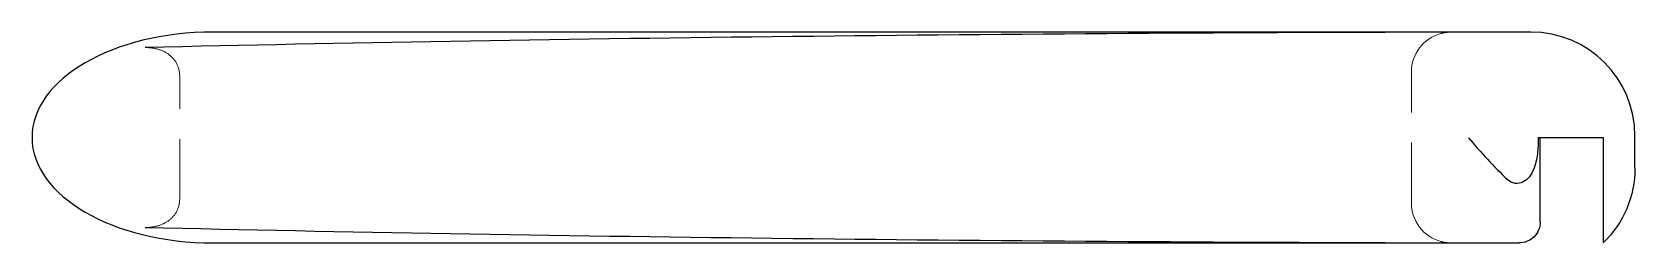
# Model space of a CAD drawing. Header units: millimetres. Extents: x 99 to 248, y 64 to 183.
# Drawn here: x 99.09 to 132.88, y 63.79 to 68.23 of the extents above.
import ezdxf

# ---------------------------------------------------------------- set-up
doc = ezdxf.new("R2010")
doc.units = ezdxf.units.MM
doc.linetypes.add('HIDDEN', pattern=[1.905, 1.27, -0.635])

msp = doc.modelspace()

# ---------------------------------------------------------------- linework, layer by layer
at = {"color": 7, "linetype": 'Continuous', "lineweight": 25}
for p, q in [((102.968, 68.233), (102.906, 68.233)), ((129.012, 68.233), (102.968, 68.233)), ((130.683, 68.233), (129.012, 68.233)), ((130.688, 68.233), (130.683, 68.233)), ((99.089, 66.015), (99.089, 66.006)), ((130.842, 66.01), (132.211, 66.01)), ((130.884, 64.232), (130.884, 66.01)), ((132.211, 66.01), (132.211, 65.355)), ((132.88, 65.363), (132.88, 66.041)), ((102.906, 63.787), (102.968, 63.787)), ((102.968, 63.787), (129.012, 63.787)), ((129.012, 63.787), (130.44, 63.787))]:
    msp.add_line(p, q, dxfattribs=at)
at = {"color": 7, "linetype": 'HIDDEN', "lineweight": 18}
for p, q in [((102.201, 64.706), (102.201, 67.314)), ((128.167, 64.632), (128.167, 67.388))]:
    msp.add_line(p, q, dxfattribs=at)
for centre, start, end in [((129.012, 67.388), 105.031, 180), ((129.012, 64.632), 180, 254.969)]:
    msp.add_arc(centre, 0.845, start, end, dxfattribs=at)
at = {"color": 7, "linetype": 'Continuous', "lineweight": 25}
msp.add_arc((130.688, 66.041), 2.192, 0, 90, dxfattribs=at)
for centre, major_axis, ratio, start_param, end_param in [((102.906, 66.015), (-3.817, 0), 0.581238, 4.712389, 6.283185), ((132.159, 66.015), (58.651, 0), 0.037828, 1.624936, 2.12136), ((102.906, 66.006), (-3.817, 0), 0.581238, 0, 1.570796), ((130.661, 66.006), (-2.113, 2.113), 0.320465, 1.260672, 1.672885), ((132.159, 66.006), (58.651, 0), 0.037828, 4.161825, 4.658249)]:
    msp.add_ellipse(centre, major_axis=major_axis, ratio=ratio, start_param=start_param, end_param=end_param, dxfattribs=at)
at = {"color": 7, "linetype": 'HIDDEN', "lineweight": 18}
for points in [[(128.793, 68.204), (128.864, 68.223), (128.938, 68.233), (129.012, 68.233)], [(128.793, 68.204), (128.856, 68.221), (128.921, 68.23), (128.985, 68.23)], [(129.012, 63.787), (128.938, 63.787), (128.864, 63.797), (128.793, 63.816)], [(128.985, 63.79), (128.921, 63.79), (128.856, 63.799), (128.793, 63.816)]]:
    msp.add_open_spline(points, degree=3, dxfattribs=at)
for points in [[(101.475, 67.905), (101.556, 67.907), (101.637, 67.899), (101.795, 67.859), (101.873, 67.828), (102.014, 67.733), (102.079, 67.669), (102.173, 67.509), (102.201, 67.413), (102.201, 67.314)], [(102.201, 64.706), (102.201, 64.607), (102.173, 64.512), (102.08, 64.352), (102.015, 64.288), (101.873, 64.193), (101.796, 64.161), (101.637, 64.121), (101.556, 64.113), (101.475, 64.115)]]:
    msp.add_open_spline(points, degree=3, knots=[0, 0, 0, 0, 0.25, 0.25, 0.5, 0.5, 0.75, 0.75, 1, 1, 1, 1], dxfattribs=at)
at = {"color": 7, "linetype": 'Continuous', "lineweight": 25}
for points, knots in [([(130.842, 66.01), (130.842, 65.895), (130.837, 65.78), (130.808, 65.552), (130.785, 65.439), (130.697, 65.228), (130.629, 65.125), (130.472, 65.046), (130.413, 65.035), (130.299, 65.05), (130.245, 65.077), (130.203, 65.117)], [0, 0, 0, 0, 0.25, 0.25, 0.5, 0.5, 0.75, 0.75, 0.875, 0.875, 1, 1, 1, 1]), ([(132.88, 65.363), (132.88, 65.07), (132.82, 64.777), (132.591, 64.237), (132.422, 63.991), (132.211, 63.787)], [0, 0, 0, 0, 0.5, 0.5, 1, 1, 1, 1]), ([(132.211, 65.355), (132.211, 65.252), (132.211, 65.151), (132.211, 64.951), (132.211, 64.852), (132.211, 64.662), (132.211, 64.572), (132.211, 64.401), (132.211, 64.321), (132.211, 64.104), (132.211, 63.987), (132.211, 63.869), (132.211, 63.839), (132.211, 63.808), (132.211, 63.8), (132.211, 63.79), (132.211, 63.789), (132.211, 63.787)], [0, 0, 0, 0, 0.125, 0.125, 0.25, 0.25, 0.375, 0.375, 0.5, 0.5, 0.75, 0.75, 0.875, 0.875, 0.9375, 0.9375, 1, 1, 1, 1]), ([(130.884, 64.232), (130.884, 64.115), (130.836, 64), (130.672, 63.835), (130.556, 63.787), (130.44, 63.787)], [0, 0, 0, 0, 0.5, 0.5, 1, 1, 1, 1])]:
    msp.add_open_spline(points, degree=3, knots=knots, dxfattribs=at)

doc.saveas('drawing.dxf')
